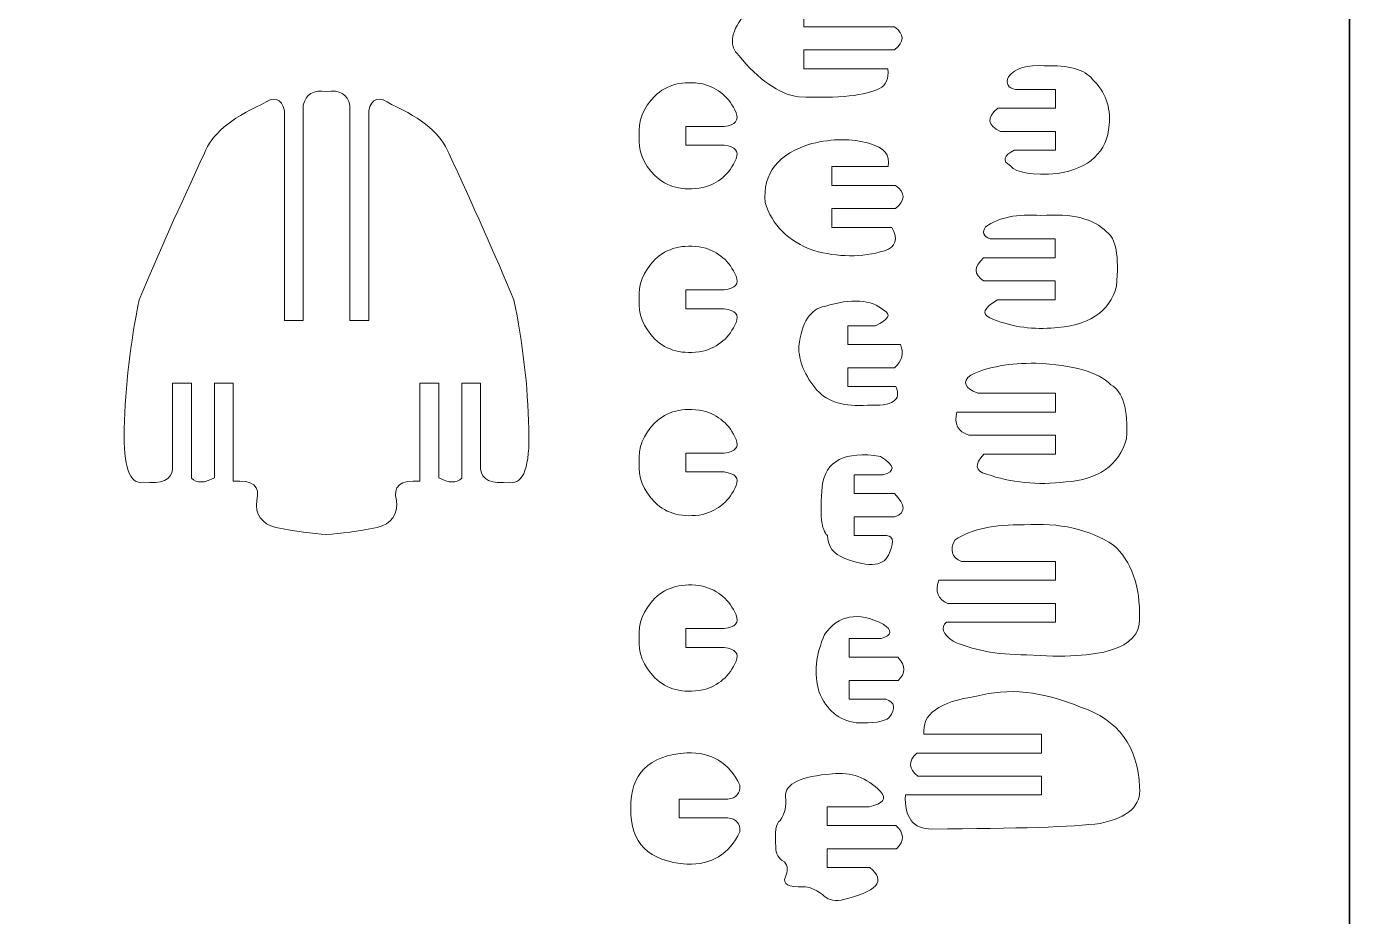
# Model space of a CAD drawing. Header units: inches. Extents: x -305 to 305, y -229 to 229.
# Drawn here: x 108.6 to 304.8, y -132.4 to -0.4 of the extents above; entities that cross this region are included whole.
import ezdxf

# ---------------------------------------------------------------- set-up
doc = ezdxf.new("R2010")
doc.units = ezdxf.units.IN
doc.header["$MEASUREMENT"] = 0
doc.layers.add('Layer 1', color=1, linetype='Continuous')
doc.layers.add('Layer 2', color=5, linetype='Continuous')

msp = doc.modelspace()

# ---------------------------------------------------------------- linework, layer by layer
at = {"layer": 'Layer 1', "lineweight": 9}
for points, knots in [([(234.7222, 2.3706), (236.5446, 2.7787), (236.8512, 3.5831), (235.6416, 4.7824), (235.6416, 4.7824), (234.4158, 6.2041), (232.4808, 6.7859), (229.8362, 6.5274), (229.8362, 6.5274), (224.837, 6.98), (219.8377, 5.1704), (214.8387, 1.0987), (214.8387, 1.0987), (212.9844, -1.3734), (212.7746, -3.296), (214.2097, -4.669), (214.2097, -4.669), (217.1932, -8.3041), (220.1442, -10.3559), (223.0632, -10.8246), (223.0632, -10.8246), (229.1102, -11.0509), (233.1256, -10.6307), (235.1094, -9.5644), (235.1094, -9.5644), (236.0503, -9.111), (236.464, -8.1427), (236.3501, -6.6597)], [0, 0, 0, 0, 0.14285714, 0.14285714, 0.14285714, 0.14285715, 0.28571429, 0.28571429, 0.28571429, 0.2857143, 0.42857143, 0.42857143, 0.42857143, 0.42857144, 0.57142857, 0.57142857, 0.57142857, 0.57142858, 0.71428571, 0.71428571, 0.71428571, 0.71428572, 0.85714286, 0.85714286, 0.85714286, 0.85714287, 1, 1, 1, 1]), ([(234.7221, 2.3706), (234.7221, 2.3706), (223.8766, 2.3706), (223.8766, 2.3706), (223.8766, 2.3706), (223.8766, 2.3706), (223.8766, -0.428), (223.8766, -0.428), (223.8766, -0.428), (223.8766, -0.428), (237.3348, -0.428), (237.3348, -0.428)], [0, 0, 0, 0, 0.33333333, 0.33333333, 0.33333333, 0.33333334, 0.66666667, 0.66666667, 0.66666667, 0.66666668, 1, 1, 1, 1]), ([(237.3348, -3.8611), (237.3348, -3.8611), (223.8766, -3.8611), (223.8766, -3.8611), (223.8766, -3.8611), (223.8766, -3.8611), (223.8766, -6.6597), (223.8766, -6.6597), (223.8766, -6.6597), (223.8766, -6.6597), (236.3501, -6.6597), (236.3501, -6.6597)], [0, 0, 0, 0, 0.33333333, 0.33333333, 0.33333333, 0.33333334, 0.66666667, 0.66666667, 0.66666667, 0.66666668, 1, 1, 1, 1]), ([(255.0845, -18.7294), (253.4718, -19.5117), (253.2783, -20.2893), (254.504, -21.0629), (254.504, -21.0629), (255.4715, -22.1125), (257.7937, -22.4844), (261.4705, -22.1775), (261.4705, -22.1775), (266.2599, -21.4182), (268.824, -19.0108), (269.1626, -14.9557), (269.1626, -14.9557), (269.4046, -12.2899), (268.5822, -10.044), (266.6954, -8.2185), (266.6954, -8.2185), (265.5341, -6.7485), (263.1475, -6.0859), (259.5353, -6.2311), (259.5353, -6.2311), (256.9875, -6.0209), (255.2137, -6.5542), (254.2137, -7.8308), (254.2137, -7.8308), (253.7945, -8.8828), (254.1493, -9.5107), (255.2782, -9.714)], [0, 0, 0, 0, 0.14285714, 0.14285714, 0.14285714, 0.14285715, 0.28571429, 0.28571429, 0.28571429, 0.2857143, 0.42857143, 0.42857143, 0.42857143, 0.42857144, 0.57142857, 0.57142857, 0.57142857, 0.57142858, 0.71428571, 0.71428571, 0.71428571, 0.71428572, 0.85714286, 0.85714286, 0.85714286, 0.85714287, 1, 1, 1, 1]), ([(212.0712, -15.1946), (213.7163, -14.9754), (214.2968, -14.2991), (213.8128, -13.1659), (213.8128, -13.1659), (212.8777, -10.9366), (211.2326, -9.5145), (208.8782, -8.9007), (208.8782, -8.9007), (205.9268, -8.3674), (203.5564, -8.9651), (201.7665, -10.694), (201.7665, -10.694), (200.0573, -12.4443), (199.2832, -14.4101), (199.4443, -16.5915)], [0, 0, 0, 0, 0.25, 0.25, 0.25, 0.25000001, 0.5, 0.5, 0.5, 0.50000001, 0.75, 0.75, 0.75, 0.75000001, 1, 1, 1, 1]), ([(252.6173, -12.5079), (252.6173, -12.5079), (261.1731, -12.5079), (261.1731, -12.5079), (261.1731, -12.5079), (261.1731, -12.5079), (261.1731, -9.714), (261.1731, -9.714), (261.1731, -9.714), (261.1731, -9.714), (255.2782, -9.714), (255.2782, -9.714)], [0, 0, 0, 0, 0.33333333, 0.33333333, 0.33333333, 0.33333334, 0.66666667, 0.66666667, 0.66666667, 0.66666668, 1, 1, 1, 1]), ([(146.844, -12.8842), (146.4319, -10.9329), (145.3035, -10.6265), (143.4588, -11.9649), (143.4588, -11.9649), (138.8438, -14.0266), (136.017, -16.4321), (134.9784, -19.1809), (134.9784, -19.1809), (131.37, -26.8798), (128.1485, -34.1277), (125.3137, -40.9247), (125.3137, -40.9247), (123.9929, -47.3029), (123.252, -53.681), (123.0909, -60.0592), (123.0909, -60.0592), (122.9298, -65.6643), (123.8641, -68.3058), (125.8936, -67.9836), (125.8936, -67.9836), (128.6692, -68.2417), (130.1193, -67.5971), (130.2434, -66.0491)], [0, 0, 0, 0, 0.16666667, 0.16666667, 0.16666667, 0.16666668, 0.33333333, 0.33333333, 0.33333333, 0.33333334, 0.5, 0.5, 0.5, 0.50000001, 0.66666667, 0.66666667, 0.66666667, 0.66666668, 0.83333333, 0.83333333, 0.83333333, 0.83333334, 1, 1, 1, 1]), ([(159.3406, -12.8842), (159.7528, -10.9329), (160.8811, -10.6265), (162.7258, -11.9649), (162.7258, -11.9649), (167.3408, -14.0266), (170.1676, -16.4321), (171.2062, -19.1809), (171.2062, -19.1809), (174.8146, -26.8798), (178.0361, -34.1277), (180.8709, -40.9247), (180.8709, -40.9247), (182.1917, -47.3029), (182.9326, -53.681), (183.0937, -60.0592), (183.0937, -60.0592), (183.2548, -65.6643), (182.3205, -68.3058), (180.291, -67.9836), (180.291, -67.9836), (177.5154, -68.2417), (176.0653, -67.5971), (175.9412, -66.0491)], [0, 0, 0, 0, 0.16666667, 0.16666667, 0.16666667, 0.16666668, 0.33333333, 0.33333333, 0.33333333, 0.33333334, 0.5, 0.5, 0.5, 0.50000001, 0.66666667, 0.66666667, 0.66666667, 0.66666668, 0.83333333, 0.83333333, 0.83333333, 0.83333334, 1, 1, 1, 1]), ([(149.638, -12.0618), (149.638, -12.0618), (149.638, -43.9745), (149.638, -43.9745), (149.638, -43.9745), (149.638, -43.9745), (146.844, -43.9745), (146.844, -43.9745), (146.844, -43.9745), (146.844, -43.9745), (146.844, -12.8842), (146.844, -12.8842)], [0, 0, 0, 0, 0.33333333, 0.33333333, 0.33333333, 0.33333334, 0.66666667, 0.66666667, 0.66666667, 0.66666668, 1, 1, 1, 1]), ([(159.3406, -12.8842), (159.3406, -12.8842), (159.3406, -43.9745), (159.3406, -43.9745), (159.3406, -43.9745), (159.3406, -43.9745), (156.5466, -43.9745), (156.5466, -43.9745), (156.5466, -43.9745), (156.5466, -43.9745), (156.5466, -12.0618), (156.5466, -12.0618)], [0, 0, 0, 0, 0.33333333, 0.33333333, 0.33333333, 0.33333334, 0.66666667, 0.66666667, 0.66666667, 0.66666668, 1, 1, 1, 1]), ([(212.0712, -17.9885), (212.0712, -17.9885), (206.3711, -17.9885), (206.3711, -17.9885), (206.3711, -17.9885), (206.3711, -17.9885), (206.3711, -15.1946), (206.3711, -15.1946), (206.3711, -15.1946), (206.3711, -15.1946), (212.0712, -15.1946), (212.0712, -15.1946)], [0, 0, 0, 0, 0.33333333, 0.33333333, 0.33333333, 0.33333334, 0.66666667, 0.66666667, 0.66666667, 0.66666668, 1, 1, 1, 1]), ([(212.0712, -17.9885), (213.7163, -18.2077), (214.2968, -18.884), (213.8128, -20.0171), (213.8128, -20.0171), (212.8777, -22.2465), (211.2326, -23.6686), (208.8782, -24.2824), (208.8782, -24.2824), (205.9268, -24.8157), (203.5564, -24.218), (201.7665, -22.4891), (201.7665, -22.4891), (200.0573, -20.7388), (199.2832, -18.773), (199.4443, -16.5915)], [0, 0, 0, 0, 0.25, 0.25, 0.25, 0.25000001, 0.5, 0.5, 0.5, 0.50000001, 0.75, 0.75, 0.75, 0.75000001, 1, 1, 1, 1]), ([(236.3672, -21.1501), (236.738, -19.4522), (235.7865, -18.3045), (233.5128, -17.7072), (233.5128, -17.7072), (230.9812, -16.9804), (228.159, -16.9965), (225.0466, -17.7557), (225.0466, -17.7557), (220.0636, -19.2422), (217.7577, -22.1504), (218.1286, -26.4801), (218.1286, -26.4801), (219.1443, -29.857), (221.5473, -32.2319), (225.3369, -33.6051), (225.3369, -33.6051), (228.933, -34.623), (232.4324, -34.6393), (235.835, -33.6536), (235.835, -33.6536), (237.5444, -33.0667), (237.8992, -31.9088), (236.8993, -30.1803)], [0, 0, 0, 0, 0.16666667, 0.16666667, 0.16666667, 0.16666668, 0.33333333, 0.33333333, 0.33333333, 0.33333334, 0.5, 0.5, 0.5, 0.50000001, 0.66666667, 0.66666667, 0.66666667, 0.66666668, 0.83333333, 0.83333333, 0.83333333, 0.83333334, 1, 1, 1, 1]), ([(255.0845, -18.7294), (255.0845, -18.7294), (261.1731, -18.7294), (261.1731, -18.7294), (261.1731, -18.7294), (261.1731, -18.7294), (261.1731, -15.9355), (261.1731, -15.9355), (261.1731, -15.9355), (261.1731, -15.9355), (253.0526, -15.9357), (253.0526, -15.9357)], [0, 0, 0, 0, 0.33333333, 0.33333333, 0.33333333, 0.33333334, 0.66666667, 0.66666667, 0.66666667, 0.66666668, 1, 1, 1, 1]), ([(236.3672, -21.1501), (236.3672, -21.1501), (228.0294, -21.1501), (228.0294, -21.1501), (228.0294, -21.1501), (228.0294, -21.1501), (228.0294, -23.9487), (228.0294, -23.9487), (228.0294, -23.9487), (228.0294, -23.9487), (237.4798, -23.9487), (237.4798, -23.9487)], [0, 0, 0, 0, 0.33333333, 0.33333333, 0.33333333, 0.33333334, 0.66666667, 0.66666667, 0.66666667, 0.66666668, 1, 1, 1, 1]), ([(237.4798, -27.3817), (237.4798, -27.3817), (228.0294, -27.3817), (228.0294, -27.3817), (228.0294, -27.3817), (228.0294, -27.3817), (228.0294, -30.1803), (228.0294, -30.1803), (228.0294, -30.1803), (228.0294, -30.1803), (236.8993, -30.1803), (236.8993, -30.1803)], [0, 0, 0, 0, 0.33333333, 0.33333333, 0.33333333, 0.33333334, 0.66666667, 0.66666667, 0.66666667, 0.66666668, 1, 1, 1, 1]), ([(252.569, -40.9041), (250.553, -42.1145), (250.1819, -43.0135), (251.4562, -43.601), (251.4562, -43.601), (254.3587, -44.8447), (257.3904, -45.3458), (260.5514, -45.1034), (260.5514, -45.1034), (266.0336, -44.8449), (269.2593, -42.777), (270.2271, -38.8995), (270.2271, -38.8995), (270.6459, -34.4079), (270.1623, -31.726), (268.7757, -30.8535), (268.7757, -30.8535), (266.9374, -28.8826), (263.68, -28.0747), (259.0033, -28.43), (259.0033, -28.43), (255.5361, -28.1391), (252.8108, -28.6885), (250.8272, -30.078), (250.8272, -30.078), (250.2791, -30.8961), (250.5048, -31.4999), (251.5045, -31.8888)], [0, 0, 0, 0, 0.14285714, 0.14285714, 0.14285714, 0.14285715, 0.28571429, 0.28571429, 0.28571429, 0.2857143, 0.42857143, 0.42857143, 0.42857143, 0.42857144, 0.57142857, 0.57142857, 0.57142857, 0.57142858, 0.71428571, 0.71428571, 0.71428571, 0.71428572, 0.85714286, 0.85714286, 0.85714286, 0.85714287, 1, 1, 1, 1]), ([(212.0741, -39.4504), (213.7193, -39.2312), (214.2997, -38.5549), (213.8157, -37.4218), (213.8157, -37.4218), (212.8807, -35.1924), (211.2356, -33.7703), (208.8811, -33.1565), (208.8811, -33.1565), (205.9297, -32.6232), (203.5593, -33.2209), (201.7695, -34.9498), (201.7695, -34.9498), (200.0603, -36.7001), (199.2861, -38.6659), (199.4472, -40.8474)], [0, 0, 0, 0, 0.25, 0.25, 0.25, 0.25000001, 0.5, 0.5, 0.5, 0.50000001, 0.75, 0.75, 0.75, 0.75000001, 1, 1, 1, 1]), ([(250.5402, -34.6827), (250.5402, -34.6827), (261.1676, -34.6827), (261.1676, -34.6827), (261.1676, -34.6827), (261.1676, -34.6827), (261.1676, -31.8888), (261.1676, -31.8888), (261.1676, -31.8888), (261.1676, -31.8888), (251.5045, -31.8888), (251.5045, -31.8888)], [0, 0, 0, 0, 0.33333333, 0.33333333, 0.33333333, 0.33333334, 0.66666667, 0.66666667, 0.66666667, 0.66666668, 1, 1, 1, 1]), ([(252.569, -40.9041), (252.569, -40.9041), (261.1676, -40.9041), (261.1676, -40.9041), (261.1676, -40.9041), (261.1676, -40.9041), (261.1676, -38.1102), (261.1676, -38.1102), (261.1676, -38.1102), (261.1676, -38.1102), (250.5402, -38.1102), (250.5402, -38.1102)], [0, 0, 0, 0, 0.33333333, 0.33333333, 0.33333333, 0.33333334, 0.66666667, 0.66666667, 0.66666667, 0.66666668, 1, 1, 1, 1]), ([(212.0741, -42.2443), (213.7193, -42.4635), (214.2997, -43.1398), (213.8157, -44.273), (213.8157, -44.273), (212.8807, -46.5023), (211.2356, -47.9244), (208.8811, -48.5382), (208.8811, -48.5382), (205.9297, -49.0715), (203.5593, -48.4738), (201.7695, -46.7449), (201.7695, -46.7449), (200.0603, -44.9946), (199.2861, -43.0288), (199.4472, -40.8474)], [0, 0, 0, 0, 0.25, 0.25, 0.25, 0.25000001, 0.5, 0.5, 0.5, 0.50000001, 0.75, 0.75, 0.75, 0.75000001, 1, 1, 1, 1]), ([(212.0741, -42.2443), (212.0741, -42.2443), (206.374, -42.2443), (206.374, -42.2443), (206.374, -42.2443), (206.374, -42.2443), (206.374, -39.4504), (206.374, -39.4504), (206.374, -39.4504), (206.374, -39.4504), (212.0741, -39.4504), (212.0741, -39.4504)], [0, 0, 0, 0, 0.33333333, 0.33333333, 0.33333333, 0.33333334, 0.66666667, 0.66666667, 0.66666667, 0.66666668, 1, 1, 1, 1]), ([(234.4804, -44.7658), (236.4477, -43.8322), (236.8671, -43.0685), (235.7382, -42.4749), (235.7382, -42.4749), (233.8837, -40.8595), (230.9649, -40.6655), (226.9818, -41.8933), (226.9818, -41.8933), (224.8533, -42.2488), (223.5633, -44.2199), (223.1115, -47.8066), (223.1115, -47.8066), (223.1115, -50.0361), (224.0147, -52.2013), (225.8207, -54.3014), (225.8207, -54.3014), (227.3847, -56.0786), (229.8845, -56.8219), (233.3193, -56.531), (233.3193, -56.531), (237.0125, -56.7317), (238.4154, -55.8202), (237.5283, -53.796)], [0, 0, 0, 0, 0.16666667, 0.16666667, 0.16666667, 0.16666668, 0.33333333, 0.33333333, 0.33333333, 0.33333334, 0.5, 0.5, 0.5, 0.50000001, 0.66666667, 0.66666667, 0.66666667, 0.66666668, 0.83333333, 0.83333333, 0.83333333, 0.83333334, 1, 1, 1, 1]), ([(234.4804, -44.7658), (234.4804, -44.7658), (230.385, -44.7658), (230.385, -44.7658), (230.385, -44.7658), (230.385, -44.7658), (230.385, -47.5644), (230.385, -47.5644), (230.385, -47.5644), (230.385, -47.5644), (238.2054, -47.5642), (238.2054, -47.5642)], [0, 0, 0, 0, 0.33333333, 0.33333333, 0.33333333, 0.33333334, 0.66666667, 0.66666667, 0.66666667, 0.66666668, 1, 1, 1, 1]), ([(237.3346, -50.9974), (237.3346, -50.9974), (230.385, -50.9974), (230.385, -50.9974), (230.385, -50.9974), (230.385, -50.9974), (230.385, -53.796), (230.385, -53.796), (230.385, -53.796), (230.385, -53.796), (237.5281, -53.796), (237.5281, -53.796)], [0, 0, 0, 0, 0.33333333, 0.33333333, 0.33333333, 0.33333334, 0.66666667, 0.66666667, 0.66666667, 0.66666668, 1, 1, 1, 1]), ([(250.5683, -63.7884), (249.133, -65.346), (249.2559, -66.3379), (250.9372, -66.7636), (250.9372, -66.7636), (254.6097, -68.0521), (258.5399, -68.4386), (262.7279, -67.9232), (262.7279, -67.9232), (267.5923, -67.6011), (270.5883, -65.475), (271.7159, -61.545), (271.7159, -61.545), (271.9736, -57.1317), (271.2006, -54.4582), (269.3966, -53.524), (269.3966, -53.524), (267.5599, -51.6234), (263.8552, -50.5604), (258.2822, -50.3349), (258.2822, -50.3349), (254.4164, -50.2705), (251.1949, -50.8503), (248.6177, -52.0744), (248.6177, -52.0744), (247.3438, -53.1251), (247.6933, -54.0247), (249.6661, -54.773)], [0, 0, 0, 0, 0.14285714, 0.14285714, 0.14285714, 0.14285715, 0.28571429, 0.28571429, 0.28571429, 0.2857143, 0.42857143, 0.42857143, 0.42857143, 0.42857144, 0.57142857, 0.57142857, 0.57142857, 0.57142858, 0.71428571, 0.71428571, 0.71428571, 0.71428572, 0.85714286, 0.85714286, 0.85714286, 0.85714287, 1, 1, 1, 1]), ([(130.2434, -66.0491), (130.2434, -66.0491), (130.2434, -53.2794), (130.2434, -53.2794), (130.2434, -53.2794), (130.2434, -53.2794), (133.0375, -53.2794), (133.0375, -53.2794), (133.0375, -53.2794), (133.0375, -53.2794), (133.0375, -67.3551), (133.0375, -67.3551)], [0, 0, 0, 0, 0.33333333, 0.33333333, 0.33333333, 0.33333334, 0.66666667, 0.66666667, 0.66666667, 0.66666668, 1, 1, 1, 1]), ([(136.448, -67.3068), (136.448, -67.3068), (136.448, -53.2794), (136.448, -53.2794), (136.448, -53.2794), (136.448, -53.2794), (139.242, -53.2794), (139.242, -53.2794), (139.242, -53.2794), (139.242, -53.2794), (139.242, -67.8389), (139.242, -67.8389)], [0, 0, 0, 0, 0.33333333, 0.33333333, 0.33333333, 0.33333334, 0.66666667, 0.66666667, 0.66666667, 0.66666668, 1, 1, 1, 1]), ([(169.7366, -67.3068), (169.7366, -67.3068), (169.7366, -53.2794), (169.7366, -53.2794), (169.7366, -53.2794), (169.7366, -53.2794), (166.9426, -53.2794), (166.9426, -53.2794), (166.9426, -53.2794), (166.9426, -53.2794), (166.9426, -67.8389), (166.9426, -67.8389)], [0, 0, 0, 0, 0.33333333, 0.33333333, 0.33333333, 0.33333334, 0.66666667, 0.66666667, 0.66666667, 0.66666668, 1, 1, 1, 1]), ([(175.9412, -66.0491), (175.9412, -66.0491), (175.9412, -53.2794), (175.9412, -53.2794), (175.9412, -53.2794), (175.9412, -53.2794), (173.1471, -53.2794), (173.1471, -53.2794), (173.1471, -53.2794), (173.1471, -53.2794), (173.1471, -67.3551), (173.1471, -67.3551)], [0, 0, 0, 0, 0.33333333, 0.33333333, 0.33333333, 0.33333334, 0.66666667, 0.66666667, 0.66666667, 0.66666668, 1, 1, 1, 1]), ([(246.5699, -57.5669), (246.5699, -57.5669), (261.1957, -57.5669), (261.1957, -57.5669), (261.1957, -57.5669), (261.1957, -57.5669), (261.1957, -54.773), (261.1957, -54.773), (261.1957, -54.773), (261.1957, -54.773), (249.6661, -54.773), (249.6661, -54.773)], [0, 0, 0, 0, 0.33333333, 0.33333333, 0.33333333, 0.33333334, 0.66666667, 0.66666667, 0.66666667, 0.66666668, 1, 1, 1, 1]), ([(212.0741, -63.6607), (213.7193, -63.4415), (214.2997, -62.7652), (213.8157, -61.6321), (213.8157, -61.6321), (212.8807, -59.4027), (211.2356, -57.9806), (208.8811, -57.3668), (208.8811, -57.3668), (205.9297, -56.8335), (203.5593, -57.4312), (201.7695, -59.1601), (201.7695, -59.1601), (200.0603, -60.9104), (199.2861, -62.8762), (199.4472, -65.0576)], [0, 0, 0, 0, 0.25, 0.25, 0.25, 0.25000001, 0.5, 0.5, 0.5, 0.50000001, 0.75, 0.75, 0.75, 0.75000001, 1, 1, 1, 1]), ([(250.5683, -63.7884), (250.5683, -63.7884), (261.1957, -63.7884), (261.1957, -63.7884), (261.1957, -63.7884), (261.1957, -63.7884), (261.1957, -60.9945), (261.1957, -60.9945), (261.1957, -60.9945), (261.1957, -60.9945), (248.36, -60.9947), (248.36, -60.9947)], [0, 0, 0, 0, 0.33333333, 0.33333333, 0.33333333, 0.33333334, 0.66666667, 0.66666667, 0.66666667, 0.66666668, 1, 1, 1, 1]), ([(212.0741, -66.4546), (212.0741, -66.4546), (206.374, -66.4546), (206.374, -66.4546), (206.374, -66.4546), (206.374, -66.4546), (206.374, -63.6607), (206.374, -63.6607), (206.374, -63.6607), (206.374, -63.6607), (212.0741, -63.6607), (212.0741, -63.6607)], [0, 0, 0, 0, 0.33333333, 0.33333333, 0.33333333, 0.33333334, 0.66666667, 0.66666667, 0.66666667, 0.66666668, 1, 1, 1, 1]), ([(235.5932, -66.8572), (237.5122, -66.4029), (237.3992, -65.4972), (235.2546, -64.1406), (235.2546, -64.1406), (229.9489, -63.3008), (227.0623, -64.7872), (226.5948, -68.5999), (226.5948, -68.5999), (226.2077, -72.7037), (226.4656, -75.1272), (227.3688, -75.8702), (227.3688, -75.8702), (227.4171, -77.5182), (228.2718, -78.6492), (229.9326, -79.2632), (229.9326, -79.2632), (233.7226, -80.701), (235.9321, -80.4262), (236.5607, -78.4392), (236.5607, -78.4392), (237.3831, -76.5758), (237.0769, -75.7251), (235.6416, -75.8875)], [0, 0, 0, 0, 0.16666667, 0.16666667, 0.16666667, 0.16666668, 0.33333333, 0.33333333, 0.33333333, 0.33333334, 0.5, 0.5, 0.5, 0.50000001, 0.66666667, 0.66666667, 0.66666667, 0.66666668, 0.83333333, 0.83333333, 0.83333333, 0.83333334, 1, 1, 1, 1]), ([(212.0741, -66.4546), (213.7193, -66.6738), (214.2997, -67.3501), (213.8157, -68.4832), (213.8157, -68.4832), (212.8807, -70.7126), (211.2356, -72.1347), (208.8811, -72.7485), (208.8811, -72.7485), (205.9297, -73.2818), (203.5593, -72.6841), (201.7695, -70.9552), (201.7695, -70.9552), (200.0603, -69.2049), (199.2861, -67.2391), (199.4472, -65.0576)], [0, 0, 0, 0, 0.25, 0.25, 0.25, 0.25000001, 0.5, 0.5, 0.5, 0.50000001, 0.75, 0.75, 0.75, 0.75000001, 1, 1, 1, 1]), ([(139.242, -67.8389), (142.1504, -67.5969), (143.3139, -68.5481), (142.732, -70.6931), (142.732, -70.6931), (142.4894, -72.773), (143.4425, -74.1116), (145.5919, -74.7083), (145.5919, -74.7083), (148.5205, -75.2728), (151.0207, -75.6114), (153.0923, -75.7242)], [0, 0, 0, 0, 0.33333333, 0.33333333, 0.33333333, 0.33333334, 0.66666667, 0.66666667, 0.66666667, 0.66666668, 1, 1, 1, 1]), ([(166.9426, -67.8389), (164.0342, -67.5969), (162.8707, -68.5481), (163.4526, -70.6931), (163.4526, -70.6931), (163.6952, -72.773), (162.7421, -74.1116), (160.5927, -74.7083), (160.5927, -74.7083), (157.6641, -75.2728), (155.1639, -75.6114), (153.0923, -75.7242)], [0, 0, 0, 0, 0.33333333, 0.33333333, 0.33333333, 0.33333334, 0.66666667, 0.66666667, 0.66666667, 0.66666668, 1, 1, 1, 1]), ([(235.5932, -66.8572), (235.5932, -66.8572), (231.3515, -66.8572), (231.3515, -66.8572), (231.3515, -66.8572), (231.3515, -66.8572), (231.3515, -69.6559), (231.3515, -69.6559), (231.3515, -69.6559), (231.3515, -69.6559), (237.3348, -69.6559), (237.3348, -69.6559)], [0, 0, 0, 0, 0.33333333, 0.33333333, 0.33333333, 0.33333334, 0.66666667, 0.66666667, 0.66666667, 0.66666668, 1, 1, 1, 1]), ([(237.3829, -73.0889), (237.3829, -73.0889), (231.3515, -73.0889), (231.3515, -73.0889), (231.3515, -73.0889), (231.3515, -73.0889), (231.3515, -75.8875), (231.3515, -75.8875), (231.3515, -75.8875), (231.3515, -75.8875), (235.6414, -75.8875), (235.6414, -75.8875)], [0, 0, 0, 0, 0.33333333, 0.33333333, 0.33333333, 0.33333334, 0.66666667, 0.66666667, 0.66666667, 0.66666668, 1, 1, 1, 1]), ([(245.0183, -88.7431), (244.1068, -89.5337), (244.4372, -90.4649), (246.0101, -91.537), (246.0101, -91.537), (248.7432, -92.8618), (252.3637, -93.5405), (256.871, -93.5727), (256.871, -93.5727), (268.1078, -94.3701), (273.7004, -92.6173), (273.6488, -88.3141), (273.6488, -88.3141), (273.7776, -83.3533), (272.489, -79.681), (269.783, -77.2972), (269.783, -77.2972), (266.2071, -74.9457), (261.7936, -73.9471), (256.5426, -74.3014), (256.5426, -74.3014), (252.0969, -74.205), (248.6821, -74.9457), (246.2982, -76.5241), (246.2982, -76.5241), (245.4606, -78.033), (245.7828, -79.1012), (247.2647, -79.7277)], [0, 0, 0, 0, 0.14285714, 0.14285714, 0.14285714, 0.14285715, 0.28571429, 0.28571429, 0.28571429, 0.2857143, 0.42857143, 0.42857143, 0.42857143, 0.42857144, 0.57142857, 0.57142857, 0.57142857, 0.57142858, 0.71428571, 0.71428571, 0.71428571, 0.71428572, 0.85714286, 0.85714286, 0.85714286, 0.85714287, 1, 1, 1, 1]), ([(243.8821, -82.5216), (243.8821, -82.5216), (261.1747, -82.5216), (261.1747, -82.5216), (261.1747, -82.5216), (261.1747, -82.5216), (261.1747, -79.7277), (261.1747, -79.7277), (261.1747, -79.7277), (261.1747, -79.7277), (247.2647, -79.7277), (247.2647, -79.7277)], [0, 0, 0, 0, 0.33333333, 0.33333333, 0.33333333, 0.33333334, 0.66666667, 0.66666667, 0.66666667, 0.66666668, 1, 1, 1, 1]), ([(212.0741, -89.6886), (213.7193, -89.4694), (214.2997, -88.7932), (213.8157, -87.66), (213.8157, -87.66), (212.8807, -85.4306), (211.2356, -84.0085), (208.8811, -83.3947), (208.8811, -83.3947), (205.9297, -82.8614), (203.5593, -83.4592), (201.7695, -85.1881), (201.7695, -85.1881), (200.0603, -86.9384), (199.2861, -88.9041), (199.4472, -91.0856)], [0, 0, 0, 0, 0.25, 0.25, 0.25, 0.25000001, 0.5, 0.5, 0.5, 0.50000001, 0.75, 0.75, 0.75, 0.75000001, 1, 1, 1, 1]), ([(245.0183, -88.7431), (245.0183, -88.7431), (261.1747, -88.7431), (261.1747, -88.7431), (261.1747, -88.7431), (261.1747, -88.7431), (261.1747, -85.9492), (261.1747, -85.9492), (261.1747, -85.9492), (261.1747, -85.9492), (245.2351, -85.9494), (245.2351, -85.9494)], [0, 0, 0, 0, 0.33333333, 0.33333333, 0.33333333, 0.33333334, 0.66666667, 0.66666667, 0.66666667, 0.66666668, 1, 1, 1, 1]), ([(235.3294, -91.1388), (236.9744, -90.6865), (237.0708, -89.9754), (235.6196, -89.0061), (235.6196, -89.0061), (231.8624, -87.1322), (228.9756, -87.649), (226.9598, -90.5572), (226.9598, -90.5572), (225.6215, -93.5299), (225.3473, -96.3734), (226.1373, -99.0878)], [0, 0, 0, 0, 0.33333333, 0.33333333, 0.33333333, 0.33333334, 0.66666667, 0.66666667, 0.66666667, 0.66666668, 1, 1, 1, 1]), ([(212.0741, -92.4825), (212.0741, -92.4825), (206.374, -92.4825), (206.374, -92.4825), (206.374, -92.4825), (206.374, -92.4825), (206.374, -89.6886), (206.374, -89.6886), (206.374, -89.6886), (206.374, -89.6886), (212.0741, -89.6886), (212.0741, -89.6886)], [0, 0, 0, 0, 0.33333333, 0.33333333, 0.33333333, 0.33333334, 0.66666667, 0.66666667, 0.66666667, 0.66666668, 1, 1, 1, 1]), ([(212.0741, -92.4825), (213.7193, -92.7017), (214.2997, -93.378), (213.8157, -94.5112), (213.8157, -94.5112), (212.8807, -96.7406), (211.2356, -98.1626), (208.8811, -98.7765), (208.8811, -98.7765), (205.9297, -99.3097), (203.5593, -98.712), (201.7695, -96.9831), (201.7695, -96.9831), (200.0603, -95.2328), (199.2861, -93.267), (199.4472, -91.0856)], [0, 0, 0, 0, 0.25, 0.25, 0.25, 0.25000001, 0.5, 0.5, 0.5, 0.50000001, 0.75, 0.75, 0.75, 0.75000001, 1, 1, 1, 1]), ([(235.3294, -91.1388), (235.3294, -91.1388), (230.5952, -91.1388), (230.5952, -91.1388), (230.5952, -91.1388), (230.5952, -91.1388), (230.5952, -93.9374), (230.5952, -93.9374), (230.5952, -93.9374), (230.5952, -93.9374), (237.7966, -93.9374), (237.7966, -93.9374)], [0, 0, 0, 0, 0.33333333, 0.33333333, 0.33333333, 0.33333334, 0.66666667, 0.66666667, 0.66666667, 0.66666668, 1, 1, 1, 1]), ([(237.8449, -97.3705), (237.8449, -97.3705), (230.5952, -97.3705), (230.5952, -97.3705), (230.5952, -97.3705), (230.5952, -97.3705), (230.5952, -100.1691), (230.5952, -100.1691), (230.5952, -100.1691), (230.5952, -100.1691), (236.055, -100.1691), (236.055, -100.1691)], [0, 0, 0, 0, 0.33333333, 0.33333333, 0.33333333, 0.33333334, 0.66666667, 0.66666667, 0.66666667, 0.66666668, 1, 1, 1, 1]), ([(226.1373, -99.0878), (227.2018, -101.7697), (229.0402, -103.2884), (231.6526, -103.644), (231.6526, -103.644), (234.1522, -103.7734), (235.781, -103.5147), (236.5389, -102.8683), (236.5389, -102.8683), (237.5387, -101.5063), (237.3774, -100.6065), (236.055, -100.1691)], [0, 0, 0, 0, 0.33333333, 0.33333333, 0.33333333, 0.33333334, 0.66666667, 0.66666667, 0.66666667, 0.66666668, 1, 1, 1, 1]), ([(238.9261, -114.3591), (238.7807, -117.7264), (240.087, -119.4091), (242.8447, -119.407), (242.8447, -119.407), (255.552, -119.358), (263.8729, -119.0835), (267.808, -118.5828), (267.808, -118.5828), (271.9844, -117.7266), (273.9361, -115.9333), (273.6619, -113.2026), (273.6619, -113.2026), (273.4201, -107.144), (270.5013, -103.1857), (264.9053, -101.3278), (264.9053, -101.3278), (259.2773, -98.9526), (254.1332, -98.4196), (249.4726, -99.7283), (249.4726, -99.7283), (243.9416, -100.5059), (241.3448, -102.3778), (241.6836, -105.3438)], [0, 0, 0, 0, 0.16666667, 0.16666667, 0.16666667, 0.16666668, 0.33333333, 0.33333333, 0.33333333, 0.33333334, 0.5, 0.5, 0.5, 0.50000001, 0.66666667, 0.66666667, 0.66666667, 0.66666668, 0.83333333, 0.83333333, 0.83333333, 0.83333334, 1, 1, 1, 1]), ([(240.6194, -108.1377), (240.6194, -108.1377), (259.1273, -108.1377), (259.1273, -108.1377), (259.1273, -108.1377), (259.1273, -108.1377), (259.1273, -105.3438), (259.1273, -105.3438), (259.1273, -105.3438), (259.1273, -105.3438), (241.6836, -105.3438), (241.6836, -105.3438)], [0, 0, 0, 0, 0.33333333, 0.33333333, 0.33333333, 0.33333334, 0.66666667, 0.66666667, 0.66666667, 0.66666668, 1, 1, 1, 1]), ([(214.3783, -112.8968), (212.7976, -109.5845), (210.1852, -107.9851), (206.5408, -108.0982), (206.5408, -108.0982), (200.8645, -108.5103), (198.0909, -111.2651), (198.2197, -116.3622)], [0, 0, 0, 0, 0.5, 0.5, 0.5, 0.50000001, 1, 1, 1, 1]), ([(233.5574, -116.0996), (235.6374, -115.696), (236.2022, -114.9364), (235.2507, -113.8217), (235.2507, -113.8217), (233.2026, -111.7778), (230.8323, -110.9133), (228.139, -111.2286), (228.139, -111.2286), (223.4503, -111.5597), (221.1134, -112.6825), (221.1279, -114.5972), (221.1279, -114.5972), (221.3214, -116.0028), (221.0635, -117.1823), (220.354, -118.1353), (220.354, -118.1353), (219.7252, -118.5557), (219.5152, -119.8805), (219.725, -122.1099), (219.725, -122.1099), (219.6928, -123.0633), (220.1122, -123.7903), (220.9827, -124.291), (220.9827, -124.291), (221.5147, -124.905), (221.5632, -125.648), (221.1279, -126.5205), (221.1279, -126.5205), (220.6765, -127.5871), (221.5795, -128.0717), (223.8371, -127.9746), (223.8371, -127.9746), (224.514, -127.9102), (225.4496, -128.2978), (226.6432, -129.1379), (226.6432, -129.1379), (227.2721, -129.8328), (228.1914, -130.1074), (229.4007, -129.962), (229.4007, -129.962), (234.7547, -128.7293), (236.1737, -127.1184), (233.658, -125.1299)], [0, 0, 0, 0, 0.09090909, 0.09090909, 0.09090909, 0.0909091, 0.18181818, 0.18181818, 0.18181818, 0.18181819, 0.27272727, 0.27272727, 0.27272727, 0.27272728, 0.36363636, 0.36363636, 0.36363636, 0.36363637, 0.45454545, 0.45454545, 0.45454545, 0.45454546, 0.54545455, 0.54545455, 0.54545455, 0.54545456, 0.63636364, 0.63636364, 0.63636364, 0.63636365, 0.72727273, 0.72727273, 0.72727273, 0.72727274, 0.81818182, 0.81818182, 0.81818182, 0.81818183, 0.90909091, 0.90909091, 0.90909091, 0.90909092, 1, 1, 1, 1]), ([(238.9261, -114.3591), (238.9261, -114.3591), (259.1273, -114.3591), (259.1273, -114.3591), (259.1273, -114.3591), (259.1273, -114.3591), (259.1273, -111.5652), (259.1273, -111.5652), (259.1273, -111.5652), (259.1273, -111.5652), (240.7645, -111.5652), (240.7645, -111.5652)], [0, 0, 0, 0, 0.33333333, 0.33333333, 0.33333333, 0.33333334, 0.66666667, 0.66666667, 0.66666667, 0.66666668, 1, 1, 1, 1]), ([(212.5882, -117.7592), (212.5882, -117.7592), (205.3581, -117.7592), (205.3581, -117.7592), (205.3581, -117.7592), (205.3581, -117.7592), (205.3581, -114.9653), (205.3581, -114.9653), (205.3581, -114.9653), (205.3581, -114.9653), (212.5882, -114.9653), (212.5882, -114.9653)], [0, 0, 0, 0, 0.33333333, 0.33333333, 0.33333333, 0.33333334, 0.66666667, 0.66666667, 0.66666667, 0.66666668, 1, 1, 1, 1]), ([(214.3783, -119.8277), (212.7976, -123.1399), (210.1852, -124.7394), (206.5408, -124.6263), (206.5408, -124.6263), (200.8645, -124.2142), (198.0909, -121.4594), (198.2197, -116.3622)], [0, 0, 0, 0, 0.5, 0.5, 0.5, 0.50000001, 1, 1, 1, 1]), ([(233.5576, -116.0996), (233.5576, -116.0996), (227.3252, -116.0996), (227.3252, -116.0996), (227.3252, -116.0996), (227.3252, -116.0996), (227.3252, -118.8982), (227.3252, -118.8982), (227.3252, -118.8982), (227.3252, -118.8982), (237.5283, -118.8982), (237.5283, -118.8982)], [0, 0, 0, 0, 0.33333333, 0.33333333, 0.33333333, 0.33333334, 0.66666667, 0.66666667, 0.66666667, 0.66666668, 1, 1, 1, 1]), ([(237.6251, -122.3313), (237.6251, -122.3313), (227.3252, -122.3313), (227.3252, -122.3313), (227.3252, -122.3313), (227.3252, -122.3313), (227.3252, -125.1299), (227.3252, -125.1299), (227.3252, -125.1299), (227.3252, -125.1299), (233.658, -125.1299), (233.658, -125.1299)], [0, 0, 0, 0, 0.33333333, 0.33333333, 0.33333333, 0.33333334, 0.66666667, 0.66666667, 0.66666667, 0.66666668, 1, 1, 1, 1])]:
    msp.add_open_spline(points, degree=3, knots=knots, dxfattribs=at)
for points in [[(237.3348, -3.8611), (238.8183, -2.6578), (238.8183, -1.5133), (237.3348, -0.428)], [(149.638, -12.0618), (150.0067, -10.4169), (151.1582, -9.7397), (153.0923, -10.03)], [(156.5466, -12.0618), (156.1779, -10.4169), (155.0264, -9.7397), (153.0923, -10.03)], [(252.6173, -12.5079), (250.924, -13.918), (251.069, -15.0608), (253.0526, -15.9357)], [(237.48, -27.3817), (238.9632, -26.1608), (238.9634, -25.0164), (237.48, -23.9487)], [(250.5402, -34.6827), (249.0522, -35.9956), (249.0522, -37.1383), (250.5402, -38.1102)], [(237.3348, -50.9974), (238.4631, -49.9554), (238.7536, -48.8111), (238.2056, -47.5642)], [(246.5699, -57.5669), (246.1024, -59.3233), (246.699, -60.4659), (248.36, -60.9947)], [(133.0375, -67.3551), (133.8393, -68.1451), (134.9765, -68.1292), (136.448, -67.3068)], [(173.1471, -67.3551), (172.3453, -68.1451), (171.2081, -68.1292), (169.7366, -67.3068)], [(237.3348, -69.6559), (238.9956, -71.369), (239.0119, -72.5132), (237.3831, -73.0889)], [(243.8821, -82.5216), (243.3022, -84.2059), (243.7531, -85.3485), (245.2351, -85.9494)], [(237.8449, -97.3705), (239.0224, -96.3452), (239.0063, -95.2008), (237.7966, -93.9374)], [(240.7645, -111.5652), (239.394, -110.4963), (239.3455, -109.3539), (240.6194, -108.1377)], [(212.5882, -114.9653), (213.8621, -114.8355), (214.4588, -114.1462), (214.3783, -112.8968)], [(212.5882, -117.7592), (213.8621, -117.889), (214.4588, -118.5783), (214.3783, -119.8277)], [(237.5283, -118.8982), (238.7861, -120.033), (238.8187, -121.1771), (237.6251, -122.3313)]]:
    msp.add_open_spline(points, degree=3, dxfattribs=at)
at = {"layer": 'Layer 2', "lineweight": 35}
msp.add_open_spline([(-304.8, -228.6), (-304.8, -228.6), (304.8001, -228.6), (304.8001, -228.6), (304.8001, -228.6), (304.8001, -228.6), (304.8001, 228.6), (304.8001, 228.6), (304.8001, 228.6), (304.8001, 228.6), (-304.8, 228.6), (-304.8, 228.6), (-304.8, 228.6), (-304.8, 228.6), (-304.8, -228.6), (-304.8, -228.6)], degree=3, knots=[0, 0, 0, 0, 0.25, 0.25, 0.25, 0.25000001, 0.5, 0.5, 0.5, 0.50000001, 0.75, 0.75, 0.75, 0.75000001, 1, 1, 1, 1], dxfattribs=at)

doc.saveas('drawing.dxf')
